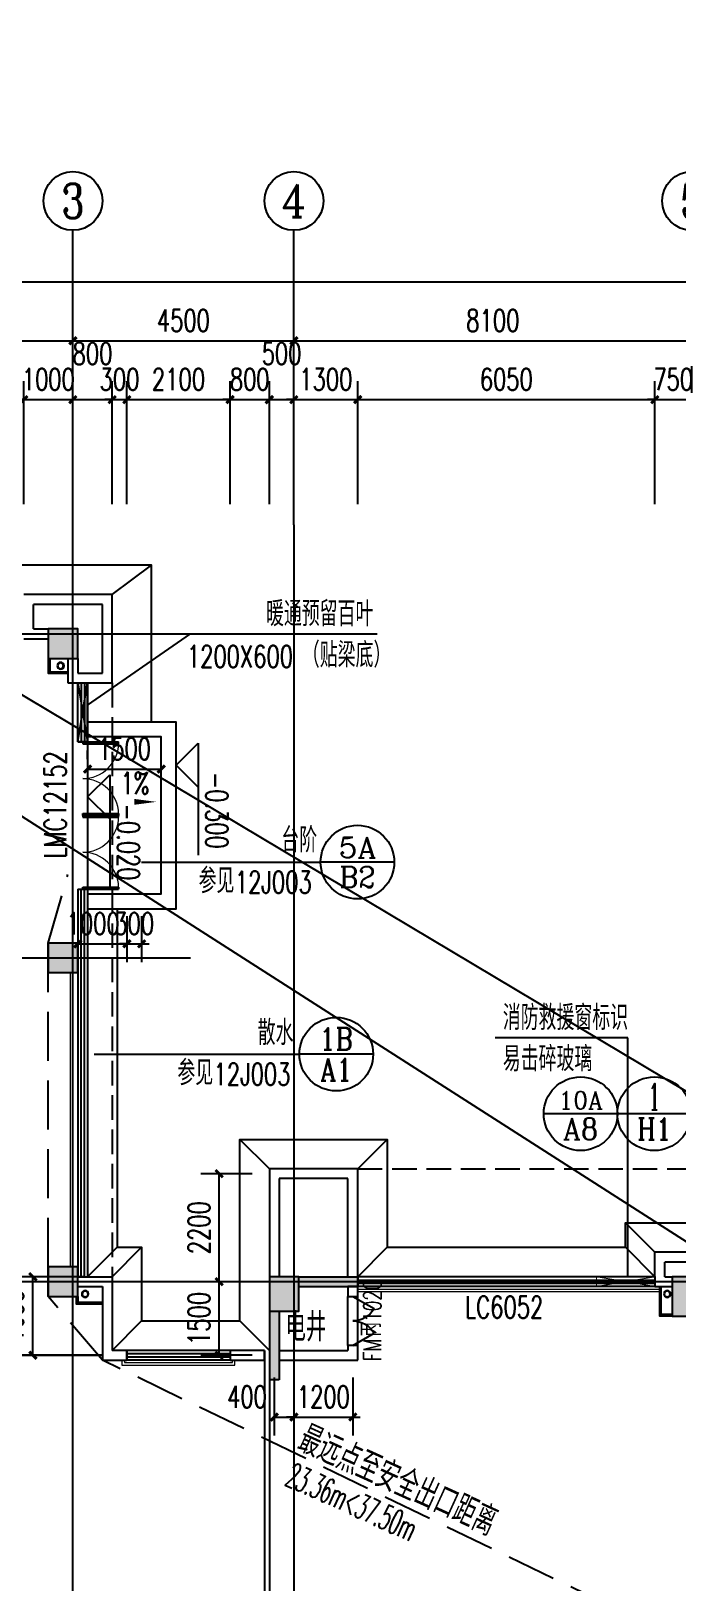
# Model space of a CAD drawing. Extents: x 1738711 to 2346805, y 1189731 to 2516152.
# Drawn here: x 1937440 to 1950592, y 1600625 to 1632211 of the extents above; entities that cross this region are included whole.
import ezdxf
from ezdxf.enums import TextEntityAlignment as Align

# ---------------------------------------------------------------- set-up
doc = ezdxf.new("R2010")
doc.units = 0
doc.header["$LTSCALE"] = 1000
doc.header["$MEASUREMENT"] = 0
doc.linetypes.add('DASH', pattern=[0.35, 0.25, -0.1])
doc.linetypes.add('复件 140224通州运河二期售楼部条件图_t3$0$X-ME SHAFT SH$0$X-B2$0$WATER_LINE', pattern=[0])
doc.layers.add('_0', color=7, linetype='Continuous', lineweight=25)
doc.layers.add('栏杆', color=6, linetype='Continuous', lineweight=15)
for name, color, linetype in [('_line1', 151, 'Continuous'), ('A-Detl-Thin', 1, 'Continuous'), ('AR-TEXT', 7, 'Continuous'), ('AXIS', 3, 'Continuous'), ('AXIS_TEXT', 7, 'Continuous'), ('COLUMN', 9, 'Continuous'), ('DIM_ELEV', 3, 'Continuous'), ('DIM_IDEN', 3, 'Continuous'), ('DIM_LEAD', 3, 'Continuous'), ('DIM_SYMB', 3, 'Continuous'), ('DOTE', 1, 'Continuous'), ('PUB_DIM', 3, 'Continuous'), ('PUB_HATCH', 8, 'Continuous'), ('PUB_TEXT', 7, 'Continuous'), ('WALL', 40, 'Continuous'), ('WINDOW', 144, 'Continuous'), ('WINDOW_TEXT', 7, 'Continuous'), ('YS', 6, 'Continuous'), ('修改位置', 6, 'Continuous'), ('文字', 6, 'Continuous'), ('疏散距离', 211, 'DASH'), ('看线', 8, 'Continuous'), ('面层', 6, 'Continuous')]:
    doc.layers.add(name, color=color, linetype=linetype)
doc.styles.add('_TCH_AXIS', font='COMPLEX', dxfattribs={"bigfont": 'GBCBIG'})
doc.styles.add('_TCH_DIM', font='SIMPLEX', dxfattribs={"bigfont": 'GBCBIG'})
doc.styles.add('_TCH_DIM_T3', font='SIMPLEX', dxfattribs={"width": 0.705882, "bigfont": 'GBCBIG'})
doc.styles.add('_TCH_LABEL', font='COMPLEX', dxfattribs={"bigfont": 'GBCBIG'})
doc.styles.add('_TCH_WINDOW', font='SIMPLEX', dxfattribs={"height": 3.5, "bigfont": 'GBCBIG'})
doc.styles.add('COMPLEX', font='COMPLEX')
doc.styles.get("Standard").update_dxf_attribs({"font": 'gbenor.shx', "bigfont": 'gbcbig.shx'})
doc.dimstyles.new('_TCH_ARCH&&150', dxfattribs={"dimtxt": 446.25, "dimasz": 150, "dimexe": 375, "dimexo": 450, "dimgap": 189.375, "dimtad": 1, "dimdec": 0, "dimzin": 0, "dimdsep": 46, "dimtxsty": '_TCH_DIM_T3', "dimblk": 'ARCHTICK', "dimcen": 0.09, "dimclrt": 7, "dimazin": 2, "dimtfac": 1, "dimtdec": 0, "dimtix": 1, "dimtmove": 2, "dimatfit": 3, "dimfxl": 1, "dimtolj": 1, "dimtzin": 0, "dimarcsym": 0})

# ---------------------------------------------------------------- blocks, each defined once
blk = doc.blocks.new('A$C68B42598')
at = {"layer": 'YS'}
for radius in [70, 60]:
    blk.add_circle((70, 70), radius, dxfattribs=at)
blk = doc.blocks.new('hreahaerheh')
at = {"layer": 'YS', "xscale": -1, "rotation": 180}
blk.add_blockref('A$C68B42598', (1940715, 1907879), dxfattribs=at)
blk = doc.blocks.new('hreahreahearher')
at = {"layer": 'YS', "xscale": -1, "rotation": 180}
for p in [(1937972, 1718445), (1938472, 1705645)]:
    blk.add_blockref('A$C68B42598', p, dxfattribs=at)
blk = doc.blocks.new('jtrsjhtrh')
at = {"layer": 'A-Detl-Thin', "const_width": 20}
blk.add_lwpolyline([(397699, 368025), (397899, 368025), (397899, 366825), (397699, 366825)], close=True, dxfattribs=at)
for points in [[(397899, 366825), (397699, 368025)], [(397699, 366825), (397899, 368025)]]:
    blk.add_lwpolyline(points, dxfattribs=at)
blk = doc.blocks.new('_ArchTick')
at = {"color": 0, "linetype": 'ByBlock', "const_width": 0.4}
blk.add_lwpolyline([(-0.5, -0.5), (0.5, 0.5)], dxfattribs=at)
blk = doc.blocks.new('*D275')
at = {"layer": 'Defpoints', "color": 0, "transparency": 16777216}
for p in [(1938592, 1616926), (1940092, 1617171), (1940092, 1616926)]:
    blk.add_point(p, dxfattribs=at)
at = {"layer": 'PUB_DIM', "color": 0, "lineweight": -2, "transparency": 16777216}
for p, q in [((1938592, 1617376), (1938592, 1617546)), ((1940092, 1617376), (1940092, 1617546)), ((1938592, 1617171), (1940092, 1617171))]:
    blk.add_line(p, q, dxfattribs=at)
at = {"layer": 'PUB_DIM', "color": 0, "lineweight": -2, "transparency": 16777216, "xscale": 150, "yscale": 150, "zscale": 150, "rotation": 180}
blk.add_blockref('_ArchTick', (1938592, 1617171), dxfattribs=at)
at = {"layer": 'PUB_DIM', "color": 0, "lineweight": -2, "transparency": 16777216, "xscale": 150, "yscale": 150, "zscale": 150}
blk.add_blockref('_ArchTick', (1940092, 1617171), dxfattribs=at)
at = {"layer": 'PUB_DIM', "color": 7, "transparency": 16777216, "insert": (1939342, 1617584), "char_height": 446.2, "attachment_point": 5, "style": '_TCH_DIM_T3'}
blk.add_mtext('\\A1;1500', dxfattribs=at)
blk = doc.blocks.new('*D2016')
at = {"layer": 'Defpoints', "color": 0, "transparency": 16777216}
for p in [(1937478, 1606825), (1938992, 1606825), (1938992, 1605225)]:
    blk.add_point(p, dxfattribs=at)
at = {"layer": 'PUB_DIM', "color": 0, "lineweight": -2, "transparency": 16777216}
for p, q in [((1938542, 1606825), (1937103, 1606825)), ((1937478, 1605225), (1937478, 1606825)), ((1938542, 1605225), (1937103, 1605225))]:
    blk.add_line(p, q, dxfattribs=at)
at = {"layer": 'PUB_DIM', "color": 0, "lineweight": -2, "transparency": 16777216, "xscale": 150, "yscale": 150, "zscale": 150}
for p, rotation in [((1937478, 1606825), 90), ((1937478, 1605225), 270)]:
    blk.add_blockref('_ArchTick', p, dxfattribs=dict(at, rotation=rotation))
at = {"layer": 'PUB_DIM', "color": 7, "transparency": 16777216, "insert": (1937066, 1606025), "char_height": 446.2, "attachment_point": 5, "rotation": 90, "style": '_TCH_DIM_T3'}
blk.add_mtext('\\A1;1600', dxfattribs=at)
blk = doc.blocks.new('*D2030')
at = {"layer": 'Defpoints', "color": 0, "transparency": 16777216}
for p in [(1938392, 1614625), (1939392, 1614625), (1939392, 1613610)]:
    blk.add_point(p, dxfattribs=at)
at = {"layer": 'PUB_DIM', "color": 0, "lineweight": -2, "transparency": 16777216}
for p, q in [((1938392, 1614175), (1938392, 1613235)), ((1939392, 1614175), (1939392, 1613235)), ((1938392, 1613610), (1939392, 1613610))]:
    blk.add_line(p, q, dxfattribs=at)
at = {"layer": 'PUB_DIM', "color": 0, "lineweight": -2, "transparency": 16777216, "xscale": 150, "yscale": 150, "zscale": 150, "rotation": 180}
blk.add_blockref('_ArchTick', (1938392, 1613610), dxfattribs=at)
at = {"layer": 'PUB_DIM', "color": 0, "lineweight": -2, "transparency": 16777216, "xscale": 150, "yscale": 150, "zscale": 150}
blk.add_blockref('_ArchTick', (1939392, 1613610), dxfattribs=at)
at = {"layer": 'PUB_DIM', "color": 7, "transparency": 16777216, "insert": (1938704, 1614022), "char_height": 446.2, "attachment_point": 5, "style": '_TCH_DIM_T3'}
blk.add_mtext('\\A1;1000', dxfattribs=at)
blk = doc.blocks.new('*D2031')
at = {"layer": 'Defpoints', "color": 0, "transparency": 16777216}
for p in [(1939392, 1614625), (1939692, 1614625), (1939692, 1613610)]:
    blk.add_point(p, dxfattribs=at)
at = {"layer": 'PUB_DIM', "color": 0, "lineweight": -2, "transparency": 16777216}
for p, q in [((1939392, 1614175), (1939392, 1613235)), ((1939692, 1614175), (1939692, 1613235)), ((1939392, 1613610), (1939242, 1613610)), ((1939392, 1613610), (1939692, 1613610)), ((1939692, 1613610), (1939842, 1613610))]:
    blk.add_line(p, q, dxfattribs=at)
at = {"layer": 'PUB_DIM', "color": 0, "lineweight": -2, "transparency": 16777216, "xscale": 150, "yscale": 150, "zscale": 150}
blk.add_blockref('_ArchTick', (1939392, 1613610), dxfattribs=at)
at = {"layer": 'PUB_DIM', "color": 0, "lineweight": -2, "transparency": 16777216, "xscale": 150, "yscale": 150, "zscale": 150, "rotation": 180}
blk.add_blockref('_ArchTick', (1939692, 1613610), dxfattribs=at)
at = {"layer": 'PUB_DIM', "color": 7, "transparency": 16777216, "insert": (1939542, 1614022), "char_height": 446.2, "attachment_point": 5, "style": '_TCH_DIM_T3'}
blk.add_mtext('\\A1;300', dxfattribs=at)
blk = doc.blocks.new('*D2396')
at = {"layer": 'Defpoints', "color": 0, "transparency": 16777216}
for p in [(1942392, 1605225), (1942792, 1605225), (1942792, 1603966)]:
    blk.add_point(p, dxfattribs=at)
at = {"layer": 'PUB_DIM', "color": 0, "lineweight": -2, "transparency": 16777216}
for p, q in [((1942392, 1604775), (1942392, 1603591)), ((1942792, 1604775), (1942792, 1603591)), ((1942392, 1603966), (1942792, 1603966))]:
    blk.add_line(p, q, dxfattribs=at)
at = {"layer": 'PUB_DIM', "color": 0, "lineweight": -2, "transparency": 16777216, "xscale": 150, "yscale": 150, "zscale": 150, "rotation": 180}
blk.add_blockref('_ArchTick', (1942392, 1603966), dxfattribs=at)
at = {"layer": 'PUB_DIM', "color": 0, "lineweight": -2, "transparency": 16777216, "xscale": 150, "yscale": 150, "zscale": 150}
blk.add_blockref('_ArchTick', (1942792, 1603966), dxfattribs=at)
at = {"layer": 'PUB_DIM', "color": 7, "transparency": 16777216, "insert": (1941837, 1604378), "char_height": 446.2, "attachment_point": 5, "style": '_TCH_DIM_T3'}
blk.add_mtext('\\A1;400', dxfattribs=at)
blk = doc.blocks.new('*D2397')
at = {"layer": 'Defpoints', "color": 0, "transparency": 16777216}
for p in [(1942792, 1605225), (1943992, 1605225), (1943992, 1603966)]:
    blk.add_point(p, dxfattribs=at)
at = {"layer": 'PUB_DIM', "color": 0, "lineweight": -2, "transparency": 16777216}
for p, q in [((1942792, 1604775), (1942792, 1603591)), ((1943992, 1604775), (1943992, 1603591)), ((1942792, 1603966), (1942642, 1603966)), ((1942792, 1603966), (1943992, 1603966)), ((1943992, 1603966), (1944142, 1603966))]:
    blk.add_line(p, q, dxfattribs=at)
at = {"layer": 'PUB_DIM', "color": 0, "lineweight": -2, "transparency": 16777216, "xscale": 150, "yscale": 150, "zscale": 150}
blk.add_blockref('_ArchTick', (1942792, 1603966), dxfattribs=at)
at = {"layer": 'PUB_DIM', "color": 0, "lineweight": -2, "transparency": 16777216, "xscale": 150, "yscale": 150, "zscale": 150, "rotation": 180}
blk.add_blockref('_ArchTick', (1943992, 1603966), dxfattribs=at)
at = {"layer": 'PUB_DIM', "color": 7, "transparency": 16777216, "insert": (1943392, 1604378), "char_height": 446.2, "attachment_point": 5, "style": '_TCH_DIM_T3'}
blk.add_mtext('\\A1;1200', dxfattribs=at)
blk = doc.blocks.new('*D2398')
at = {"layer": 'Defpoints', "color": 0, "transparency": 16777216}
for p in [(1941271, 1606725), (1942392, 1606725), (1942392, 1605225)]:
    blk.add_point(p, dxfattribs=at)
at = {"layer": 'PUB_DIM', "color": 0, "lineweight": -2, "transparency": 16777216}
for p, q in [((1941942, 1606725), (1940896, 1606725)), ((1941271, 1605225), (1941271, 1606725)), ((1941942, 1605225), (1940896, 1605225))]:
    blk.add_line(p, q, dxfattribs=at)
at = {"layer": 'PUB_DIM', "color": 0, "lineweight": -2, "transparency": 16777216, "xscale": 150, "yscale": 150, "zscale": 150}
for p, rotation in [((1941271, 1606725), 90), ((1941271, 1605225), 270)]:
    blk.add_blockref('_ArchTick', p, dxfattribs=dict(at, rotation=rotation))
at = {"layer": 'PUB_DIM', "color": 7, "transparency": 16777216, "insert": (1940859, 1605975), "char_height": 446.2, "attachment_point": 5, "rotation": 90, "style": '_TCH_DIM_T3'}
blk.add_mtext('\\A1;1500', dxfattribs=at)
blk = doc.blocks.new('*D2399')
at = {"layer": 'Defpoints', "color": 0, "transparency": 16777216}
for p in [(1941271, 1608925), (1942392, 1608925), (1942392, 1606725)]:
    blk.add_point(p, dxfattribs=at)
at = {"layer": 'PUB_DIM', "color": 0, "lineweight": -2, "transparency": 16777216}
for p, q in [((1941942, 1608925), (1940896, 1608925)), ((1941271, 1606725), (1941271, 1608925)), ((1941942, 1606725), (1940896, 1606725))]:
    blk.add_line(p, q, dxfattribs=at)
at = {"layer": 'PUB_DIM', "color": 0, "lineweight": -2, "transparency": 16777216, "xscale": 150, "yscale": 150, "zscale": 150}
for p, rotation in [((1941271, 1608925), 90), ((1941271, 1606725), 270)]:
    blk.add_blockref('_ArchTick', p, dxfattribs=dict(at, rotation=rotation))
at = {"layer": 'PUB_DIM', "color": 7, "transparency": 16777216, "insert": (1940859, 1607825), "char_height": 446.2, "attachment_point": 5, "rotation": 90, "style": '_TCH_DIM_T3'}
blk.add_mtext('\\A1;2200', dxfattribs=at)
blk = doc.blocks.new('*D2425')
at = {"layer": 'Defpoints', "color": 0, "transparency": 16777216}
for p in [(1938292, 1624699), (1937292, 1622121), (1938292, 1622121)]:
    blk.add_point(p, dxfattribs=at)
at = {"layer": 'PUB_DIM', "color": 0, "lineweight": -2, "transparency": 16777216}
for p, q in [((1937292, 1622571), (1937292, 1625074)), ((1938292, 1622571), (1938292, 1625074)), ((1937292, 1624699), (1937142, 1624699)), ((1937292, 1624699), (1938292, 1624699)), ((1938292, 1624699), (1938442, 1624699))]:
    blk.add_line(p, q, dxfattribs=at)
at = {"layer": 'PUB_DIM', "color": 0, "lineweight": -2, "transparency": 16777216, "xscale": 150, "yscale": 150, "zscale": 150}
blk.add_blockref('_ArchTick', (1937292, 1624699), dxfattribs=at)
at = {"layer": 'PUB_DIM', "color": 0, "lineweight": -2, "transparency": 16777216, "xscale": 150, "yscale": 150, "zscale": 150, "rotation": 180}
blk.add_blockref('_ArchTick', (1938292, 1624699), dxfattribs=at)
at = {"layer": 'PUB_DIM', "color": 7, "transparency": 16777216, "insert": (1937792, 1625112), "char_height": 446.2, "attachment_point": 5, "style": '_TCH_DIM_T3'}
blk.add_mtext('\\A1;1000', dxfattribs=at)
blk = doc.blocks.new('*D2426')
at = {"layer": 'Defpoints', "color": 0, "transparency": 16777216}
for p in [(1939092, 1624699), (1938292, 1622121), (1939092, 1622121)]:
    blk.add_point(p, dxfattribs=at)
at = {"layer": 'PUB_DIM', "color": 0, "lineweight": -2, "transparency": 16777216}
for p, q in [((1938292, 1622571), (1938292, 1625074)), ((1939092, 1622571), (1939092, 1625074)), ((1938292, 1624699), (1939092, 1624699))]:
    blk.add_line(p, q, dxfattribs=at)
at = {"layer": 'PUB_DIM', "color": 0, "lineweight": -2, "transparency": 16777216, "xscale": 150, "yscale": 150, "zscale": 150, "rotation": 180}
blk.add_blockref('_ArchTick', (1938292, 1624699), dxfattribs=at)
at = {"layer": 'PUB_DIM', "color": 0, "lineweight": -2, "transparency": 16777216, "xscale": 150, "yscale": 150, "zscale": 150}
blk.add_blockref('_ArchTick', (1939092, 1624699), dxfattribs=at)
at = {"layer": 'PUB_DIM', "color": 7, "transparency": 16777216, "insert": (1938692, 1625637), "char_height": 446.2, "attachment_point": 5, "style": '_TCH_DIM_T3'}
blk.add_mtext('\\A1;800', dxfattribs=at)
blk = doc.blocks.new('*D2427')
at = {"layer": 'Defpoints', "color": 0, "transparency": 16777216}
for p in [(1939392, 1624699), (1939092, 1622121), (1939392, 1622121)]:
    blk.add_point(p, dxfattribs=at)
at = {"layer": 'PUB_DIM', "color": 0, "lineweight": -2, "transparency": 16777216}
for p, q in [((1939092, 1622571), (1939092, 1625074)), ((1939392, 1622571), (1939392, 1625074)), ((1939092, 1624699), (1938942, 1624699)), ((1939092, 1624699), (1939392, 1624699)), ((1939392, 1624699), (1939542, 1624699))]:
    blk.add_line(p, q, dxfattribs=at)
at = {"layer": 'PUB_DIM', "color": 0, "lineweight": -2, "transparency": 16777216, "xscale": 150, "yscale": 150, "zscale": 150}
blk.add_blockref('_ArchTick', (1939092, 1624699), dxfattribs=at)
at = {"layer": 'PUB_DIM', "color": 0, "lineweight": -2, "transparency": 16777216, "xscale": 150, "yscale": 150, "zscale": 150, "rotation": 180}
blk.add_blockref('_ArchTick', (1939392, 1624699), dxfattribs=at)
at = {"layer": 'PUB_DIM', "color": 7, "transparency": 16777216, "insert": (1939242, 1625112), "char_height": 446.2, "attachment_point": 5, "style": '_TCH_DIM_T3'}
blk.add_mtext('\\A1;300', dxfattribs=at)
blk = doc.blocks.new('*D2428')
at = {"layer": 'Defpoints', "color": 0, "transparency": 16777216}
for p in [(1941492, 1624699), (1939392, 1622121), (1941492, 1622121)]:
    blk.add_point(p, dxfattribs=at)
at = {"layer": 'PUB_DIM', "color": 0, "lineweight": -2, "transparency": 16777216}
for p, q in [((1939392, 1622571), (1939392, 1625074)), ((1941492, 1622571), (1941492, 1625074)), ((1939392, 1624699), (1941492, 1624699))]:
    blk.add_line(p, q, dxfattribs=at)
at = {"layer": 'PUB_DIM', "color": 0, "lineweight": -2, "transparency": 16777216, "xscale": 150, "yscale": 150, "zscale": 150, "rotation": 180}
blk.add_blockref('_ArchTick', (1939392, 1624699), dxfattribs=at)
at = {"layer": 'PUB_DIM', "color": 0, "lineweight": -2, "transparency": 16777216, "xscale": 150, "yscale": 150, "zscale": 150}
blk.add_blockref('_ArchTick', (1941492, 1624699), dxfattribs=at)
at = {"layer": 'PUB_DIM', "color": 7, "transparency": 16777216, "insert": (1940442, 1625112), "char_height": 446.2, "attachment_point": 5, "style": '_TCH_DIM_T3'}
blk.add_mtext('\\A1;2100', dxfattribs=at)
blk = doc.blocks.new('*D2429')
at = {"layer": 'Defpoints', "color": 0, "transparency": 16777216}
for p in [(1942292, 1624699), (1941492, 1622121), (1942292, 1622121)]:
    blk.add_point(p, dxfattribs=at)
at = {"layer": 'PUB_DIM', "color": 0, "lineweight": -2, "transparency": 16777216}
for p, q in [((1941492, 1622571), (1941492, 1625074)), ((1942292, 1622571), (1942292, 1625074)), ((1941492, 1624699), (1941342, 1624699)), ((1941492, 1624699), (1942292, 1624699)), ((1942292, 1624699), (1942442, 1624699))]:
    blk.add_line(p, q, dxfattribs=at)
at = {"layer": 'PUB_DIM', "color": 0, "lineweight": -2, "transparency": 16777216, "xscale": 150, "yscale": 150, "zscale": 150}
blk.add_blockref('_ArchTick', (1941492, 1624699), dxfattribs=at)
at = {"layer": 'PUB_DIM', "color": 0, "lineweight": -2, "transparency": 16777216, "xscale": 150, "yscale": 150, "zscale": 150, "rotation": 180}
blk.add_blockref('_ArchTick', (1942292, 1624699), dxfattribs=at)
at = {"layer": 'PUB_DIM', "color": 7, "transparency": 16777216, "insert": (1941892, 1625112), "char_height": 446.2, "attachment_point": 5, "style": '_TCH_DIM_T3'}
blk.add_mtext('\\A1;800', dxfattribs=at)
blk = doc.blocks.new('*D2430')
at = {"layer": 'Defpoints', "color": 0, "transparency": 16777216}
for p in [(1942792, 1624699), (1942292, 1622121), (1942792, 1622121)]:
    blk.add_point(p, dxfattribs=at)
at = {"layer": 'PUB_DIM', "color": 0, "lineweight": -2, "transparency": 16777216}
for p, q in [((1942292, 1622571), (1942292, 1625074)), ((1942792, 1622571), (1942792, 1625074)), ((1942292, 1624699), (1942792, 1624699))]:
    blk.add_line(p, q, dxfattribs=at)
at = {"layer": 'PUB_DIM', "color": 0, "lineweight": -2, "transparency": 16777216, "xscale": 150, "yscale": 150, "zscale": 150, "rotation": 180}
blk.add_blockref('_ArchTick', (1942292, 1624699), dxfattribs=at)
at = {"layer": 'PUB_DIM', "color": 0, "lineweight": -2, "transparency": 16777216, "xscale": 150, "yscale": 150, "zscale": 150}
blk.add_blockref('_ArchTick', (1942792, 1624699), dxfattribs=at)
at = {"layer": 'PUB_DIM', "color": 7, "transparency": 16777216, "insert": (1942542, 1625637), "char_height": 446.2, "attachment_point": 5, "style": '_TCH_DIM_T3'}
blk.add_mtext('\\A1;500', dxfattribs=at)
blk = doc.blocks.new('*D2431')
at = {"layer": 'Defpoints', "color": 0, "transparency": 16777216}
for p in [(1944092, 1624699), (1942792, 1622121), (1944092, 1622121)]:
    blk.add_point(p, dxfattribs=at)
at = {"layer": 'PUB_DIM', "color": 0, "lineweight": -2, "transparency": 16777216}
for p, q in [((1942792, 1622571), (1942792, 1625074)), ((1944092, 1622571), (1944092, 1625074)), ((1942792, 1624699), (1942642, 1624699)), ((1942792, 1624699), (1944092, 1624699)), ((1944092, 1624699), (1944242, 1624699))]:
    blk.add_line(p, q, dxfattribs=at)
at = {"layer": 'PUB_DIM', "color": 0, "lineweight": -2, "transparency": 16777216, "xscale": 150, "yscale": 150, "zscale": 150}
blk.add_blockref('_ArchTick', (1942792, 1624699), dxfattribs=at)
at = {"layer": 'PUB_DIM', "color": 0, "lineweight": -2, "transparency": 16777216, "xscale": 150, "yscale": 150, "zscale": 150, "rotation": 180}
blk.add_blockref('_ArchTick', (1944092, 1624699), dxfattribs=at)
at = {"layer": 'PUB_DIM', "color": 7, "transparency": 16777216, "insert": (1943442, 1625112), "char_height": 446.2, "attachment_point": 5, "style": '_TCH_DIM_T3'}
blk.add_mtext('\\A1;1300', dxfattribs=at)
blk = doc.blocks.new('*D2432')
at = {"layer": 'Defpoints', "color": 0, "transparency": 16777216}
for p in [(1950142, 1624699), (1944092, 1622121), (1950142, 1622121)]:
    blk.add_point(p, dxfattribs=at)
at = {"layer": 'PUB_DIM', "color": 0, "lineweight": -2, "transparency": 16777216}
for p, q in [((1944092, 1622571), (1944092, 1625074)), ((1950142, 1622571), (1950142, 1625074)), ((1944092, 1624699), (1950142, 1624699))]:
    blk.add_line(p, q, dxfattribs=at)
at = {"layer": 'PUB_DIM', "color": 0, "lineweight": -2, "transparency": 16777216, "xscale": 150, "yscale": 150, "zscale": 150, "rotation": 180}
blk.add_blockref('_ArchTick', (1944092, 1624699), dxfattribs=at)
at = {"layer": 'PUB_DIM', "color": 0, "lineweight": -2, "transparency": 16777216, "xscale": 150, "yscale": 150, "zscale": 150}
blk.add_blockref('_ArchTick', (1950142, 1624699), dxfattribs=at)
at = {"layer": 'PUB_DIM', "color": 7, "transparency": 16777216, "insert": (1947117, 1625112), "char_height": 446.2, "attachment_point": 5, "style": '_TCH_DIM_T3'}
blk.add_mtext('\\A1;6050', dxfattribs=at)
blk = doc.blocks.new('*D2433')
at = {"layer": 'Defpoints', "color": 0, "transparency": 16777216}
for p in [(1950892, 1624699), (1950142, 1622121), (1950892, 1622121)]:
    blk.add_point(p, dxfattribs=at)
at = {"layer": 'PUB_DIM', "color": 0, "lineweight": -2, "transparency": 16777216}
for p, q in [((1950142, 1622571), (1950142, 1625074)), ((1950892, 1622571), (1950892, 1625074)), ((1950142, 1624699), (1949992, 1624699)), ((1950142, 1624699), (1950892, 1624699)), ((1950892, 1624699), (1951042, 1624699))]:
    blk.add_line(p, q, dxfattribs=at)
at = {"layer": 'PUB_DIM', "color": 0, "lineweight": -2, "transparency": 16777216, "xscale": 150, "yscale": 150, "zscale": 150}
blk.add_blockref('_ArchTick', (1950142, 1624699), dxfattribs=at)
at = {"layer": 'PUB_DIM', "color": 0, "lineweight": -2, "transparency": 16777216, "xscale": 150, "yscale": 150, "zscale": 150, "rotation": 180}
blk.add_blockref('_ArchTick', (1950892, 1624699), dxfattribs=at)
at = {"layer": 'PUB_DIM', "color": 7, "transparency": 16777216, "insert": (1950517, 1625112), "char_height": 446.2, "attachment_point": 5, "style": '_TCH_DIM_T3'}
blk.add_mtext('\\A1;750', dxfattribs=at)
blk = doc.blocks.new('*D2501')
at = {"layer": 'AXIS', "color": 0, "lineweight": -2, "transparency": 16777216}
for p, q in [((1930192, 1622599), (1930192, 1626274)), ((1938292, 1622599), (1938292, 1626274)), ((1930192, 1625899), (1938292, 1625899))]:
    blk.add_line(p, q, dxfattribs=at)
at = {"layer": 'Defpoints', "color": 0, "transparency": 16777216}
for p in [(1938292, 1625899), (1930192, 1622149), (1938292, 1622149)]:
    blk.add_point(p, dxfattribs=at)
at = {"layer": 'AXIS', "color": 0, "lineweight": -2, "transparency": 16777216, "xscale": 150, "yscale": 150, "zscale": 150, "rotation": 180}
blk.add_blockref('_ArchTick', (1930192, 1625899), dxfattribs=at)
at = {"layer": 'AXIS', "color": 0, "lineweight": -2, "transparency": 16777216, "xscale": 150, "yscale": 150, "zscale": 150}
blk.add_blockref('_ArchTick', (1938292, 1625899), dxfattribs=at)
at = {"layer": 'AXIS', "color": 7, "transparency": 16777216, "insert": (1934242, 1626312), "char_height": 446.2, "attachment_point": 5, "style": '_TCH_DIM_T3'}
blk.add_mtext('\\A1;8100', dxfattribs=at)
blk = doc.blocks.new('*D2502')
at = {"layer": 'AXIS', "color": 0, "lineweight": -2, "transparency": 16777216}
for p, q in [((1938292, 1622599), (1938292, 1626274)), ((1942792, 1622599), (1942792, 1626274)), ((1938292, 1625899), (1942792, 1625899))]:
    blk.add_line(p, q, dxfattribs=at)
at = {"layer": 'Defpoints', "color": 0, "transparency": 16777216}
for p in [(1942792, 1625899), (1938292, 1622149), (1942792, 1622149)]:
    blk.add_point(p, dxfattribs=at)
at = {"layer": 'AXIS', "color": 0, "lineweight": -2, "transparency": 16777216, "xscale": 150, "yscale": 150, "zscale": 150, "rotation": 180}
blk.add_blockref('_ArchTick', (1938292, 1625899), dxfattribs=at)
at = {"layer": 'AXIS', "color": 0, "lineweight": -2, "transparency": 16777216, "xscale": 150, "yscale": 150, "zscale": 150}
blk.add_blockref('_ArchTick', (1942792, 1625899), dxfattribs=at)
at = {"layer": 'AXIS', "color": 7, "transparency": 16777216, "insert": (1940542, 1626312), "char_height": 446.2, "attachment_point": 5, "style": '_TCH_DIM_T3'}
blk.add_mtext('\\A1;4500', dxfattribs=at)
blk = doc.blocks.new('*D2503')
at = {"layer": 'AXIS', "color": 0, "lineweight": -2, "transparency": 16777216}
for p, q in [((1942792, 1622599), (1942792, 1626274)), ((1950892, 1622599), (1950892, 1626274)), ((1942792, 1625899), (1950892, 1625899))]:
    blk.add_line(p, q, dxfattribs=at)
at = {"layer": 'Defpoints', "color": 0, "transparency": 16777216}
for p in [(1950892, 1625899), (1942792, 1622149), (1950892, 1622149)]:
    blk.add_point(p, dxfattribs=at)
at = {"layer": 'AXIS', "color": 0, "lineweight": -2, "transparency": 16777216, "xscale": 150, "yscale": 150, "zscale": 150, "rotation": 180}
blk.add_blockref('_ArchTick', (1942792, 1625899), dxfattribs=at)
at = {"layer": 'AXIS', "color": 0, "lineweight": -2, "transparency": 16777216, "xscale": 150, "yscale": 150, "zscale": 150}
blk.add_blockref('_ArchTick', (1950892, 1625899), dxfattribs=at)
at = {"layer": 'AXIS', "color": 7, "transparency": 16777216, "insert": (1946842, 1626312), "char_height": 446.2, "attachment_point": 5, "style": '_TCH_DIM_T3'}
blk.add_mtext('\\A1;8100', dxfattribs=at)
blk = doc.blocks.new('*D2510')
at = {"layer": 'AXIS', "color": 0, "lineweight": -2, "transparency": 16777216}
for p, q in [((1921292, 1622571), (1921292, 1627474)), ((1999992, 1622571), (1999992, 1627474)), ((1921292, 1627099), (1999992, 1627099))]:
    blk.add_line(p, q, dxfattribs=at)
at = {"layer": 'Defpoints', "color": 0, "transparency": 16777216}
for p in [(1999992, 1627099), (1921292, 1622121), (1999992, 1622121)]:
    blk.add_point(p, dxfattribs=at)
at = {"layer": 'AXIS', "color": 0, "lineweight": -2, "transparency": 16777216, "xscale": 150, "yscale": 150, "zscale": 150, "rotation": 180}
blk.add_blockref('_ArchTick', (1921292, 1627099), dxfattribs=at)
at = {"layer": 'AXIS', "color": 0, "lineweight": -2, "transparency": 16777216, "xscale": 150, "yscale": 150, "zscale": 150}
blk.add_blockref('_ArchTick', (1999992, 1627099), dxfattribs=at)
at = {"layer": 'AXIS', "color": 7, "transparency": 16777216, "insert": (1960642, 1627512), "char_height": 446.2, "attachment_point": 5, "style": '_TCH_DIM_T3'}
blk.add_mtext('\\A1;78700', dxfattribs=at)
blk = doc.blocks.new('_FZH')
blk.add_lwpolyline([(-0.5, -0.5), (0.5, -0.5), (0.5, 0.5), (-0.5, 0.5)], close=True)
at = {"layer": 'PUB_HATCH'}
blk.add_solid([(-0.5, -0.5), (0.5, -0.5), (-0.5, 0.5), (0.5, 0.5)], dxfattribs=at)
blk = doc.blocks.new('$DorLib2D$00000002')
for p, q in [((-0.5, 0), (-0.5, 0.4875)), ((-0.475, 0.4875), (-0.5, 0.4875)), ((-0.475, 0), (-0.475, 0.4875)), ((0.475, 0), (0.475, 0.4875)), ((0.475, 0.4875), (0.5, 0.4875)), ((0.5, 0), (0.5, 0.4875)), ((-0.5, 0), (-0.475, 0)), ((0.5, 0), (0.475, 0))]:
    blk.add_line(p, q)
at = {"lineweight": 13}
for centre, start, end in [((-0.4875, 0), 0, 88.53072), ((0.4875, 0), 91.46928, 180)]:
    blk.add_arc(centre, 0.4875, start, end, dxfattribs=at)
blk = doc.blocks.new('$TCHSYS$WIN2D')
for p, q in [((-0.5, 0.5), (0.5, 0.5)), ((-0.5, 0.5), (-0.5, -0.5)), ((0.5, 0.5), (0.5, -0.5)), ((0.5, 0.1667), (-0.5, 0.1667)), ((0.5, -0.1667), (-0.5, -0.1667)), ((-0.5, -0.5), (0.5, -0.5))]:
    blk.add_line(p, q)
blk = doc.blocks.new('$DorLib2D$00000231')
at = {"color": 0}
for p, q in [((-0.5, 0), (-0.25, 0.433)), ((0.5, 0), (0.25, 0.433))]:
    blk.add_line(p, q, dxfattribs=at)
for centre, start, end in [((-0.5, 0), 0, 60), ((0.5, 0), 120, 180)]:
    blk.add_arc(centre, 0.5, start, end, dxfattribs=at)
blk = doc.blocks.new('_AXISO')
blk.add_circle((0, 0), 0.5)
at = {"layer": 'AXIS_TEXT', "style": 'COMPLEX', "width": 1.041667}
blk.add_attdef('A', text='', height=0.56, dxfattribs=at).set_placement((-0.25, -0.28), (0.25, -0.28), align=Align.FIT)

msp = doc.modelspace()

# ---------------------------------------------------------------- hatches: boundary and pattern name
at = {"layer": 'PUB_HATCH', "linetype": '复件 140224通州运河二期售楼部条件图_t3$0$X-ME SHAFT SH$0$X-B2$0$WATER_LINE'}
for points in [[(1942891.9, 1606625.4), (1944091.9, 1606625.4), (1944091.9, 1606825.4), (1942891.9, 1606825.4)], [(1942491.9, 1606125.4), (1942291.9, 1606125.4), (1942291.9, 1606725.4), (1942291.9, 1606725.4), (1942291.9, 1605225.4), (1942491.9, 1605225.4)], [(1942491.9, 1605225.4), (1942291.9, 1605225.4), (1942291.9, 1604725.4), (1942491.9, 1604725.4)]]:
    msp.add_hatch(color=256, dxfattribs=at).paths.add_polyline_path(points)

# ---------------------------------------------------------------- linework, layer by layer
at = {"layer": '_line1'}
for p, q in [((1939091.6, 1620725.4), (1939891.9, 1621325.4)), ((1942291.9, 1609025.4), (1941691.9, 1609625.4)), ((1944091.9, 1609025.4), (1944691.9, 1609625.4)), ((1950141.9, 1607325.4), (1949541.9, 1607925.4)), ((1938591.9, 1606825.4), (1939191.9, 1607425.4)), ((1939091.6, 1606825.4), (1939691.6, 1607425.4)), ((1944091.9, 1606825.4), (1944691.9, 1607425.4)), ((1950141.9, 1606825.4), (1949541.9, 1607425.4)), ((1939091.6, 1605325.4), (1939691.6, 1605925.4)), ((1941691.9, 1605925.4), (1942291.9, 1605325.4))]:
    msp.add_line(p, q, dxfattribs=at)
for points in [[(1939891.9, 1618125.4), (1939891.9, 1621325.4), (1936691.2, 1621325.4), (1936691.2, 1620825.4), (1930291.9, 1620825.4)], [(1938591.9, 1614325.4), (1940391.9, 1614325.4), (1940391.9, 1618125.4), (1938591.9, 1618125.4)], [(1938591.9, 1614625.4), (1940091.9, 1614625.4), (1940091.9, 1617825.4), (1938591.9, 1617825.4)], [(1939191.9, 1614325.4), (1939191.9, 1607425.4), (1939691.6, 1607425.4), (1939691.6, 1605925.4), (1941691.9, 1605925.4), (1941691.9, 1609625.4), (1944691.9, 1609625.4), (1944691.9, 1607425.4), (1949541.9, 1607425.4), (1949541.9, 1607925.4), (1952241.9, 1607925.4), (1952241.9, 1607425.4), (1957641.9, 1607425.4), (1957641.9, 1607625.4)]]:
    msp.add_lwpolyline(points, dxfattribs=at)
at = {"layer": 'AXIS'}
for p, q in [((1938291.9, 1622149.3), (1938291.9, 1628149.3)), ((1942791.9, 1622149.3), (1942791.9, 1628149.3))]:
    msp.add_line(p, q, dxfattribs=at)
at = {"layer": 'DIM_ELEV'}
for p, q in [((1940391.9, 1617249.4), (1940841.9, 1617699.4)), ((1940841.9, 1617699.4), (1940841.9, 1615417)), ((1940391.9, 1617249.4), (1940841.9, 1616799.4)), ((1938591.9, 1616603.7), (1939041.9, 1617053.7)), ((1939041.9, 1617053.7), (1939041.9, 1614771.3)), ((1938591.9, 1616603.7), (1939041.9, 1616153.7))]:
    msp.add_line(p, q, dxfattribs=at)
at = {"layer": 'DIM_IDEN'}
for p, q in [((1939691.9, 1615274.8), (1940167.9, 1615274.8)), ((1940167.9, 1615274.8), (1943336.3, 1615274.8)), ((1944836.3, 1615274.8), (1943336.3, 1615274.8)), ((1938724.8, 1611361.3), (1940109.2, 1611361.3)), ((1940109.2, 1611361.3), (1942904.4, 1611361.3)), ((1944404.4, 1611361.3), (1942904.4, 1611361.3)), ((1949379.2, 1610147.5), (1947879.2, 1610147.5)), ((1950879.2, 1610147.5), (1949379.2, 1610147.5))]:
    msp.add_line(p, q, dxfattribs=at)
for points in [[(1939691.9, 1615274.8, 1), (1939691.9, 1615274.8, 1)], [(1938724.8, 1611361.3, 1), (1938724.8, 1611361.3, 1)]]:
    msp.add_lwpolyline(points, format="xyb", close=True, dxfattribs=at)
for centre in [(1944086.3, 1615274.8), (1943654.4, 1611361.3), (1948629.2, 1610147.5), (1950129.2, 1610147.5)]:
    msp.add_circle(centre, 750, dxfattribs=at)
at = {"layer": 'DIM_LEAD'}
for p, q in [((1938591.9, 1618475.4), (1940687, 1619925.4)), ((1938591.9, 1618475.4), (1940687, 1619925.4)), ((1940687, 1619925.4), (1944487.2, 1619925.4)), ((1949591.1, 1611695.2), (1946887.9, 1611695.2)), ((1949591.1, 1606838), (1949591.1, 1611695.2))]:
    msp.add_line(p, q, dxfattribs=at)
at = {"layer": 'DIM_SYMB'}
msp.add_lwpolyline([(1939037.8, 1616502.7, 0, 0, 0), (1939990.1, 1616502.7, 0, 120, 0), (1939540.1, 1616502.7, 0, 0, 0)], format="xyseb", dxfattribs=at)
at = {"layer": 'DOTE'}
for p, q in [((1938291.9, 1584457.1), (1938291.9, 1622149.3)), ((1942791.9, 1622149.3), (1942791.9, 1584457.1)), ((1919991.9, 1619925.4), (1940687, 1619925.4)), ((1919991.9, 1613325.4), (1940687, 1613325.4)), ((1919991.9, 1606725.4), (2001891.9, 1606725.4))]:
    msp.add_line(p, q, dxfattribs=at)
at = {"layer": 'WALL', "linetype": '复件 140224通州运河二期售楼部条件图_t3$0$X-ME SHAFT SH$0$X-B2$0$WATER_LINE'}
for p, q in [((1939091.6, 1620725.4), (1937291.2, 1620725.4)), ((1939091.6, 1618925.4), (1939091.6, 1620725.4)), ((1938891.6, 1620525.4), (1937491.2, 1620525.4)), ((1937491.2, 1620125.4), (1937491.2, 1620525.4)), ((1938891.6, 1619125.4), (1938891.6, 1620525.4)), ((1937491.2, 1620025.4), (1937491.2, 1620125.4)), ((1937291.2, 1619825.4), (1937791.9, 1619825.4)), ((1937491.2, 1620025.4), (1937791.9, 1620025.4)), ((1938191.9, 1619425.4), (1938191.9, 1618925.4)), ((1938391.9, 1619425.4), (1938391.9, 1619125.4)), ((1938391.9, 1619125.4), (1938491.9, 1619125.4)), ((1938491.9, 1619125.4), (1938891.6, 1619125.4)), ((1938191.9, 1618925.4), (1938391.9, 1618925.4)), ((1938391.9, 1618925.4), (1938591.9, 1618925.4)), ((1938591.9, 1618925.4), (1939091.6, 1618925.4)), ((1944091.9, 1609025.4), (1942291.9, 1609025.4)), ((1942291.9, 1609025.4), (1942291.9, 1606725.4)), ((1944091.9, 1606825.4), (1944091.9, 1609025.4)), ((1943891.9, 1608825.4), (1942491.9, 1608825.4)), ((1942491.9, 1608825.4), (1942491.9, 1606825.4)), ((1943891.9, 1606825.4), (1943891.9, 1608825.4)), ((1950141.9, 1606825.4), (1950141.9, 1607325.4)), ((1951641.9, 1607325.4), (1950141.9, 1607325.4)), ((1950341.9, 1606825.4), (1950341.9, 1607125.4)), ((1951441.9, 1607125.4), (1950341.9, 1607125.4)), ((1938391.9, 1606825.4), (1938591.9, 1606825.4)), ((1938591.9, 1606825.4), (1939091.6, 1606825.4)), ((1939091.6, 1606825.4), (1939091.6, 1605325.4)), ((1942891.9, 1606825.4), (1944091.9, 1606825.4)), ((1943891.9, 1606825.4), (1944091.9, 1606825.4)), ((1944091.9, 1606625.4), (1944091.9, 1606825.4)), ((1944091.9, 1606825.4), (1944091.9, 1606625.4)), ((1950141.9, 1606825.4), (1950141.9, 1606625.4)), ((1950341.9, 1606825.4), (1950491.9, 1606825.4)), ((1938391.9, 1606625.4), (1938491.9, 1606625.4)), ((1938491.9, 1606625.4), (1938891.6, 1606625.4)), ((1938891.6, 1606625.4), (1938891.6, 1605125.4)), ((1942291.9, 1606725.4), (1942291.9, 1605225.4)), ((1942891.9, 1606625.4), (1944091.9, 1606625.4)), ((1943891.9, 1606625.4), (1943891.9, 1606425.4)), ((1944091.9, 1606625.4), (1943891.9, 1606625.4)), ((1944091.9, 1606425.4), (1944091.9, 1606625.4)), ((1950141.9, 1606625.4), (1950241.9, 1606625.4)), ((1950241.9, 1606625.4), (1950491.9, 1606625.4)), ((1943891.9, 1606425.4), (1944091.9, 1606425.4)), ((1942491.9, 1606125.4), (1942491.9, 1605225.4)), ((1939391.6, 1605325.4), (1939091.6, 1605325.4)), ((1939391.6, 1605125.4), (1939391.6, 1605325.4)), ((1942191.9, 1605325.4), (1941491.9, 1605325.4)), ((1941491.9, 1605325.4), (1941491.9, 1605125.4)), ((1942191.9, 1605125.4), (1942191.9, 1605325.4)), ((1942291.9, 1605225.4), (1942291.9, 1604725.4)), ((1942491.9, 1605325.4), (1943891.9, 1605325.4)), ((1942491.9, 1605225.4), (1942491.9, 1604725.4)), ((1944091.9, 1605425.4), (1943891.9, 1605425.4)), ((1943891.9, 1605425.4), (1943891.9, 1605325.4)), ((1944091.9, 1605125.4), (1944091.9, 1605425.4)), ((1938891.6, 1605125.4), (1939391.6, 1605125.4)), ((1941491.9, 1605125.4), (1942191.9, 1605125.4)), ((1942491.9, 1605125.4), (1944091.9, 1605125.4)), ((1942491.9, 1604725.4), (1942291.9, 1604725.4))]:
    msp.add_line(p, q, dxfattribs=at)
at = {"layer": 'WINDOW'}
for p, q in [((1938591.9, 1617725.4), (1938591.9, 1616225.4)), ((1938591.9, 1616225.4), (1938591.9, 1614725.4)), ((1943891.9, 1605425.4), (1943891.9, 1606425.4)), ((1944091.9, 1605425.4), (1944091.9, 1606425.4))]:
    msp.add_line(p, q, dxfattribs=at)
at = {"layer": 'WINDOW', "color": 4, "linetype": 'DASH', "ltscale": 2, "const_width": 50}
msp.add_lwpolyline([(1938891.6, 1605225.4), (1930491.9, 1605225.4)], dxfattribs=at)
at = {"layer": '修改位置', "ltscale": 0.5}
msp.add_line((1880130.8, 1652809.5), (1963127.5, 1599625.4), dxfattribs=at)
msp.add_lwpolyline([(1765259.6, 1652809.5), (1880130.8, 1652809.5), (1961171.9, 1604395.4)], dxfattribs=at)
at = {"layer": '栏杆'}
for points in [[(1938241.9, 1607025.4), (1938241.9, 1613025.4)], [(1938291.9, 1607025.4), (1938291.9, 1613025.4)], [(1944091.9, 1606575.4), (1950241.9, 1606575.4)], [(1944091.9, 1606525.4), (1950241.9, 1606525.4)], [(1939291.6, 1605125.4), (1939291.6, 1605025.4), (1941591.9, 1605025.4), (1941591.9, 1605125.4)], [(1939341.6, 1605125.4), (1939341.6, 1605075.4), (1941541.9, 1605075.4), (1941541.9, 1605125.4)]]:
    msp.add_lwpolyline(points, dxfattribs=at)
at = {"layer": '疏散距离', "ltscale": 4}
msp.add_lwpolyline([(1950591.9, 1599457.2), (1938891.6, 1605125.4), (1938891.6, 1605125.4), (1937791.9, 1606425.4), (1937791.9, 1607025.4), (1937791.9, 1613625.4), (1938191.9, 1615025.4)], dxfattribs=at)
at = {"layer": '看线'}
for p, q in [((1938391.9, 1617725.4), (1938591.9, 1618925.4)), ((1938391.9, 1618925.4), (1938591.9, 1617725.4))]:
    msp.add_line(p, q, dxfattribs=at)
at = {"layer": '看线', "linetype": 'DASH', "ltscale": 2}
msp.add_line((1939091.6, 1618925.4), (1939091.6, 1606825.4), dxfattribs=at)
at = {"layer": '看线'}
msp.add_lwpolyline([(1938391.9, 1617725.4), (1938391.9, 1618925.4), (1938591.9, 1618925.4), (1938591.9, 1617725.4)], close=True, dxfattribs=at)
at = {"layer": '看线', "linetype": 'DASH', "ltscale": 2}
msp.add_lwpolyline([(1944091.9, 1609025.4), (1958241.9, 1609025.4), (1958241.9, 1609025.4)], dxfattribs=at)
at = {"layer": '看线', "linetype": '复件 140224通州运河二期售楼部条件图_t3$0$X-ME SHAFT SH$0$X-B2$0$WATER_LINE'}
for points in [[(1942191.9, 1605325.4), (1942191.9, 1588325.4)], [(1942291.9, 1605475.4), (1942291.9, 1588325.4)]]:
    msp.add_lwpolyline(points, dxfattribs=at)
at = {"layer": '面层', "color": 144}
for points in [[(1937791.9, 1619425.4), (1937791.9, 1619125.4), (1938191.9, 1619125.4)], [(1937821.9, 1619425.4), (1937821.9, 1619155.4), (1938191.9, 1619155.4)], [(1950491.9, 1606025.4), (1950241.9, 1606025.4), (1950241.9, 1606625.4)], [(1950491.9, 1606055.4), (1950271.9, 1606055.4), (1950271.9, 1606625.4)], [(1938361.9, 1606425.4), (1938361.9, 1606275.4), (1938891.6, 1606275.4)], [(1938391.9, 1606425.4), (1938391.9, 1606305.4), (1938891.6, 1606305.4)]]:
    msp.add_lwpolyline(points, dxfattribs=at)

# ---------------------------------------------------------------- block references
at = {"rotation": 90}
msp.add_blockref('jtrsjhtrh', (2316977.4, 1208926.6), dxfattribs=at)
at = {"layer": '_0'}
for name, p in [('hreahreahearher', (0, -99100)), ('hreahaerheh', (9607.3, -301333.7))]:
    msp.add_blockref(name, p, dxfattribs=at)
at = {"layer": 'AXIS'}
ref = msp.add_blockref('_AXISO', (1938291.9, 1628749.3), dxfattribs=dict(at, xscale=1200, yscale=1200, zscale=1200))
ref.add_attrib('A', '3', dxfattribs={"layer": 'AXIS_TEXT', "ltscale": 0.5, "height": 698.9, "style": '_TCH_AXIS'}).set_placement((1938058.9, 1628399.9), (1938524.9, 1628399.9), align=Align.FIT)
ref = msp.add_blockref('_AXISO', (1942791.9, 1628749.3), dxfattribs=dict(at, xscale=1200, yscale=1200, zscale=1200))
ref.add_attrib('A', '4', dxfattribs={"layer": 'AXIS_TEXT', "ltscale": 0.5, "height": 668.2, "style": '_TCH_AXIS'}).set_placement((1942537.4, 1628415.2), (1943046.4, 1628415.2), align=Align.FIT)
ref = msp.add_blockref('_AXISO', (1950891.9, 1628749.3), dxfattribs=dict(at, xscale=1200, yscale=1200, zscale=1200))
ref.add_attrib('A', '5', dxfattribs={"layer": 'AXIS_TEXT', "ltscale": 0.5, "height": 698.9, "style": '_TCH_AXIS'}).set_placement((1950658.9, 1628399.9), (1951124.9, 1628399.9), align=Align.FIT)
at = {"layer": 'COLUMN', "linetype": '复件 140224通州运河二期售楼部条件图_t3$0$X-ME SHAFT SH$0$X-B2$0$WATER_LINE'}
for p, xscale, yscale, zscale in [((1938091.9, 1619725.4), 600, 600, 600), ((1938091.9, 1613325.4), 600, 600, 600), ((1938091.9, 1606725.4), 600, 600, 600), ((1942591.9, 1606475.4), 599.9999991862569, 699.9999995909166, 699.9999995909166)]:
    msp.add_blockref('_FZH', p, dxfattribs=dict(at, xscale=xscale, yscale=yscale, zscale=zscale))
at = {"layer": 'COLUMN', "linetype": '复件 140224通州运河二期售楼部条件图_t3$0$X-ME SHAFT SH$0$X-B2$0$WATER_LINE', "xscale": 800.0000005010515, "yscale": 800.0000004190952, "zscale": 800.0000004190952, "rotation": 5.222693473408623e-08}
msp.add_blockref('_FZH', (1950891.9, 1606425.4), dxfattribs=at)
at = {"layer": 'WINDOW', "linetype": '复件 140224通州运河二期售楼部条件图_t3$0$X-ME SHAFT SH$0$X-B2$0$WATER_LINE'}
for p, xscale, yscale, zscale, rotation in [((1938491.9, 1618325.4), -1200.000000129221, -200, -1200.000000129221, 270), ((1938491.9, 1610775.4), 7900.000264699105, -200, 7900.000264699105, 270), ((1940441.7, 1605225.4), -2100.317252946552, 200, -2100.317252946552, 359.9999999999666)]:
    msp.add_blockref('$TCHSYS$WIN2D', p, dxfattribs=dict(at, xscale=xscale, yscale=yscale, zscale=zscale, rotation=rotation))
at = {"layer": 'WINDOW'}
for name, p, xscale, yscale, zscale, rotation in [('$DorLib2D$00000002', (1938491.9, 1616975.4), 1500, 1500, 1500, 270), ('$DorLib2D$00000231', (1943991.9, 1605925.4), 1000, -1000, 1000, 89.99999999642482)]:
    msp.add_blockref(name, p, dxfattribs=dict(at, xscale=xscale, yscale=yscale, zscale=zscale, rotation=rotation))
ref = msp.add_blockref('$DorLib2D$00000002', (1938491.9, 1615475.4), dxfattribs=dict(at, xscale=1500, yscale=1500, zscale=1500, rotation=270))
ref.add_attrib('A', 'LMC12152', (1938156.7, 1615346.6), dxfattribs={"layer": 'WINDOW_TEXT', "ltscale": 0.5, "height": 446.25, "rotation": 90, "style": '_TCH_WINDOW', "width": 0.705882})
at = {"layer": 'WINDOW', "linetype": '复件 140224通州运河二期售楼部条件图_t3$0$X-ME SHAFT SH$0$X-B2$0$WATER_LINE'}
ref = msp.add_blockref('$TCHSYS$WIN2D', (1947116.9, 1606725.4), dxfattribs=dict(at, xscale=-6050, yscale=200, zscale=-6050, rotation=359.9999999999696))
ref.add_attrib('A', 'LC6052', (1946276.9, 1605982.4), dxfattribs={"layer": 'WINDOW_TEXT', "linetype": '复件 140224通州运河二期售楼部条件图_t3$0$X-ME SHAFT SH$0$X-B2$0$WATER_LINE', "ltscale": 0.5, "height": 446.25, "style": '_TCH_WINDOW', "width": 0.705882})

# ---------------------------------------------------------------- texts
at = {"layer": 'AR-TEXT'}
msp.add_text('电井', height=578.72, dxfattribs=at).set_placement((1942619, 1605510.3))
at = {"layer": 'DIM_LEAD', "color": 7, "style": '_TCH_DIM'}
msp.add_text('最远点至安全出口距离', height=600, rotation=335.53396, dxfattribs=at).set_placement((1942819.5, 1603300.5))
at = {"layer": 'PUB_TEXT', "color": 7, "style": '_TCH_DIM'}
for s, p in [('暖通预留百叶', (1942224.1, 1620082.9)), ('（贴梁底）', (1942953.4, 1619242.9)), ('台阶', (1942536.5, 1615471.4)), ('参见', (1940851.5, 1614642.6)), ('消防救援窗标识', (1947045.4, 1611852.7)), ('散水', (1942054.3, 1611546.7)), ('易击碎玻璃', (1947045.4, 1611012.7)), ('参见', (1940419.6, 1610729.1))]:
    msp.add_text(s, height=506.38, dxfattribs=at).set_placement(p)
at = {"layer": 'PUB_TEXT', "color": 7, "style": '_TCH_DIM', "width": 0.705882}
for s, p in [('1200X600', (1940613.4, 1619242.9)), ('1%%%', (1939258.9, 1616660.2)), ('12J003', (1941588.8, 1614642.6)), ('12J003', (1941156.9, 1610729.1))]:
    msp.add_text(s, height=446.25, dxfattribs=at).set_placement(p)
for s, p in [('-0.300', (1940999.4, 1617112)), ('-0.020', (1939199.4, 1616466.3))]:
    msp.add_text(s, height=446.25, rotation=270, dxfattribs=at).set_placement(p)
at = {"layer": 'PUB_TEXT', "color": 7, "style": '_TCH_LABEL'}
for s, height, p, p2 in [('5A', 421.26, (1943705.1, 1615364.7), (1944467.4, 1615364.7)), ('B2', 430.25, (1943717.5, 1614755.4), (1944455.1, 1614755.4)), ('1B', 448.4, (1943312.7, 1611449), (1943996, 1611449)), ('A1', 457.47, (1943327.6, 1610816.8), (1943981.1, 1610816.8)), ('10A', 358.41, (1948176.9, 1610243.5), (1949081.5, 1610243.5)), ('1', 535.4, (1950014.5, 1610229.9), (1950243.9, 1610229.9)), ('A8', 434.78, (1948266.9, 1609624), (1948991.5, 1609624)), ('H1', 443.85, (1949780.4, 1609615.6), (1950477.9, 1609615.6))]:
    msp.add_text(s, height=height, dxfattribs=at).set_placement(p, p2, align=Align.FIT)
at = {"layer": 'WINDOW_TEXT', "style": '_TCH_WINDOW', "width": 0.705882}
for s, p in [('1020', (1944567.3, 1605904.8)), ('FM', (1944567.3, 1605106))]:
    msp.add_text(s, height=357, rotation=90, dxfattribs=at).set_placement(p)
at = {"layer": 'WINDOW_TEXT', "style": '_TCH_WINDOW'}
msp.add_text('丙', height=405.1, rotation=90, dxfattribs=at).set_placement((1944567.3, 1605610))
at = {"layer": '文字', "style": '_TCH_DIM_T3', "width": 0.49827}
msp.add_text('23.36m<37.50m', height=500, rotation=335.53396, dxfattribs=at).set_placement((1942586.9, 1602594))

# ---------------------------------------------------------------- dimensions: what is measured, and where the dimension line sits
at = {"layer": 'AXIS'}
for p1, p2, distance, picture, middle in [((1921292.2, 1622121.2), (1999991.9, 1622121.2), 4978.1, '*D2510', (1960642.1, 1627511.8)), ((1930191.9, 1622149.3), (1938291.9, 1622149.3), 3750, '*D2501', (1934241.9, 1626311.8)), ((1938291.9, 1622149.3), (1942791.9, 1622149.3), 3750, '*D2502', (1940541.9, 1626311.8)), ((1942791.9, 1622149.3), (1950891.9, 1622149.3), 3750, '*D2503', (1946841.9, 1626311.8))]:
    dim = msp.add_aligned_dim(p1=p1, p2=p2, distance=distance, dimstyle='_TCH_ARCH&&150', dxfattribs=at)
    dim.commit()
    dim.dimension.update_dxf_attribs({"geometry": picture, "text_midpoint": middle})
at = {"layer": 'PUB_DIM'}
for base, p1, p2, angle, picture, middle in [((1939091.6, 1624699.3), (1938291.9, 1622121.2), (1939091.6, 1622121.2), 0, '*D2426', (1938691.7, 1625636.8)), ((1942791.9, 1624699.3), (1942291.9, 1622121.2), (1942791.9, 1622121.2), 360, '*D2430', (1942541.9, 1625636.8)), ((1939391.9, 1613609.6), (1938391.9, 1614625.4), (1939391.9, 1614625.4), 0, '*D2030', (1938703.6, 1614022.1)), ((1942791.9, 1603965.5), (1942391.9, 1605225.4), (1942791.9, 1605225.4), 360, '*D2396', (1941836.9, 1604378))]:
    dim = msp.add_linear_dim(base=base, p1=p1, p2=p2, angle=angle, dimstyle='_TCH_ARCH&&150', dxfattribs=at)
    dim.commit()
    dim.dimension.update_dxf_attribs({"geometry": picture, "text_midpoint": middle, "dimtype": 129})
for p1, p2, distance, picture, middle in [((1937291.9, 1622121.2), (1938291.9, 1622121.2), 2578.1, '*D2425', (1937791.9, 1625111.8)), ((1939091.6, 1622121.2), (1939391.6, 1622121.2), 2578.1, '*D2427', (1939241.6, 1625111.8)), ((1939391.6, 1622121.2), (1941491.9, 1622121.2), 2578.1, '*D2428', (1940441.7, 1625111.8)), ((1941491.9, 1622121.2), (1942291.9, 1622121.2), 2578.1, '*D2429', (1941891.9, 1625111.8)), ((1942791.9, 1622121.2), (1944091.9, 1622121.2), 2578.1, '*D2431', (1943441.9, 1625111.8)), ((1944091.9, 1622121.2), (1950141.9, 1622121.2), 2578.1, '*D2432', (1947116.9, 1625111.8)), ((1950141.9, 1622121.2), (1950891.9, 1622121.2), 2578.1, '*D2433', (1950516.9, 1625111.8)), ((1938591.9, 1616926.5), (1940091.9, 1616926.5), 244.6, '*D275', (1939341.9, 1617583.6)), ((1939391.9, 1614625.4), (1939691.9, 1614625.4), -1015.8, '*D2031', (1939541.9, 1614022.1)), ((1942391.9, 1606725.4), (1942391.9, 1608925.4), 1120.6, '*D2399', (1940858.8, 1607825.4)), ((1938991.6, 1605225.4), (1938991.6, 1606825.4), 1513.3, '*D2016', (1937065.7, 1606025.4)), ((1942391.9, 1605225.4), (1942391.9, 1606725.4), 1120.6, '*D2398', (1940858.8, 1605975.4)), ((1942791.9, 1605225.4), (1943991.9, 1605225.4), -1259.9, '*D2397', (1943391.9, 1604378))]:
    dim = msp.add_aligned_dim(p1=p1, p2=p2, distance=distance, dimstyle='_TCH_ARCH&&150', dxfattribs=at)
    dim.commit()
    dim.dimension.update_dxf_attribs({"geometry": picture, "text_midpoint": middle})

doc.saveas('drawing.dxf')
